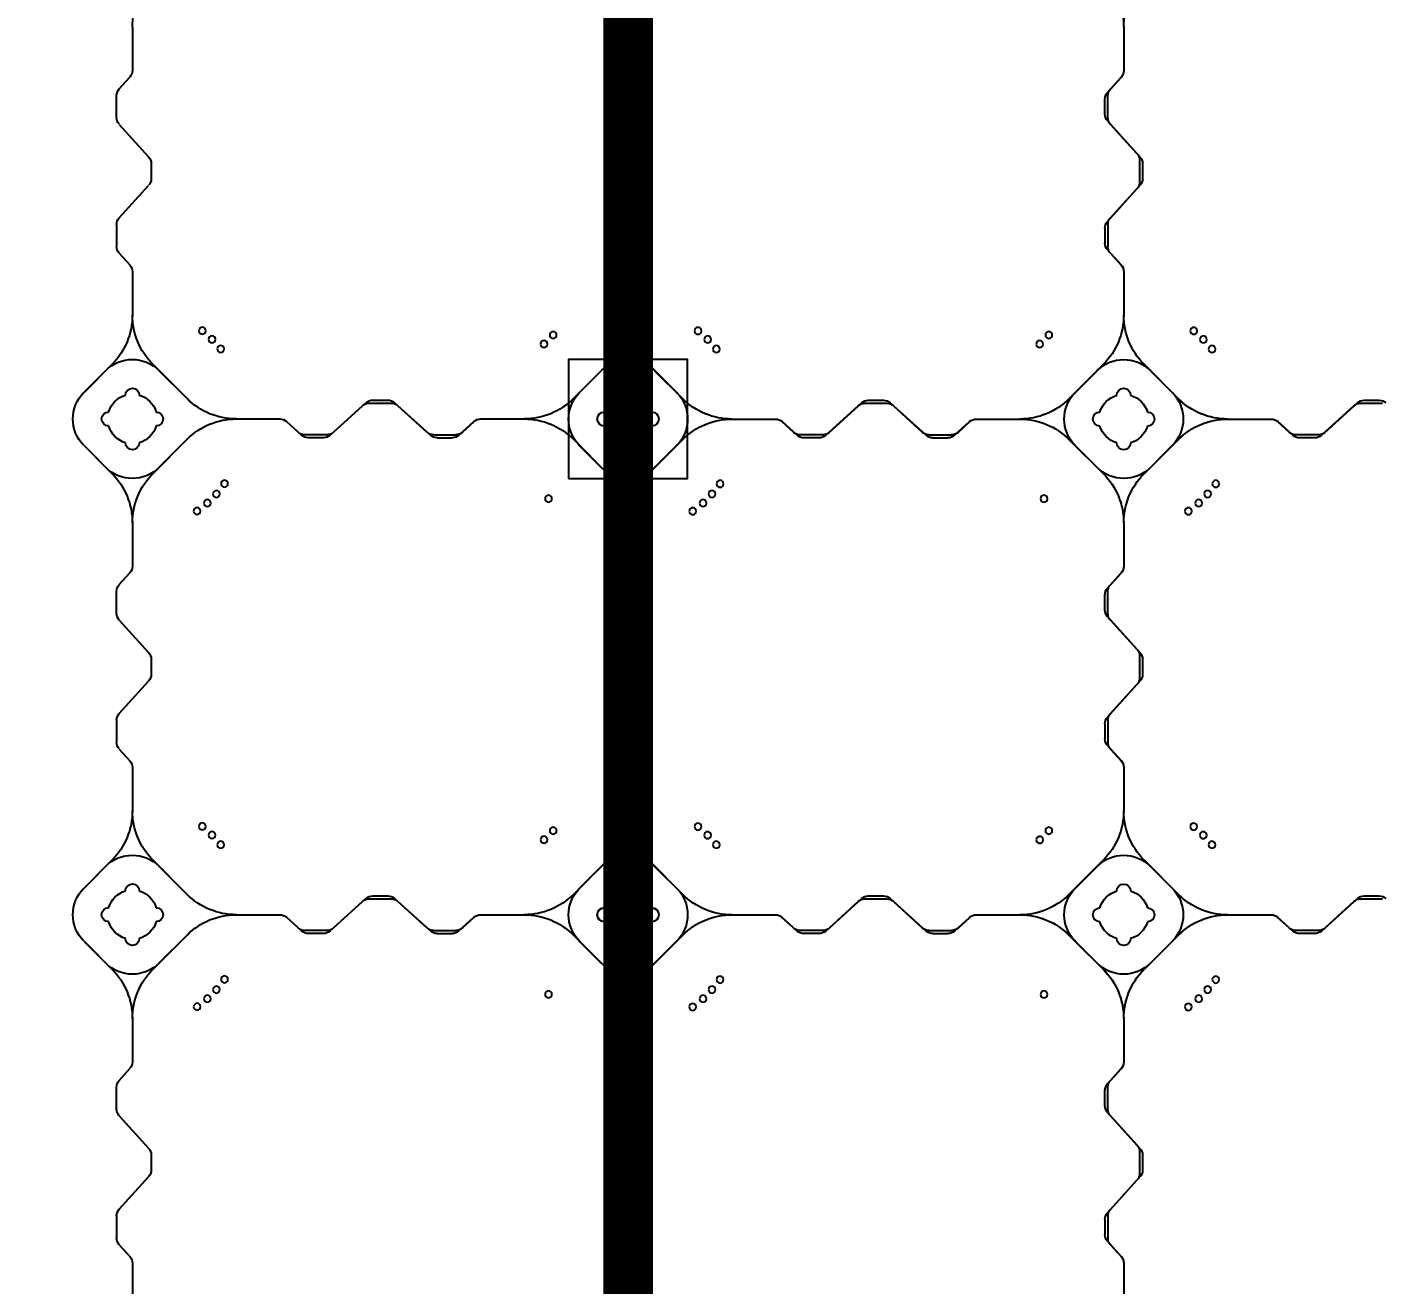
# Model space of a CAD drawing. Header units: millimetres. Extents: x -1612139 to -1260738, y 1141106 to 1536160.
# Drawn here: x -1324625 to -1323259, y 1256938 to 1258207 of the extents above; entities that cross this region are included whole.
import ezdxf

# ---------------------------------------------------------------- set-up
doc = ezdxf.new("R2010")
doc.units = ezdxf.units.MM
doc.header["$LTSCALE"] = 10
doc.layers.get('0').update_dxf_attribs({"linetype": 'CONTINUOUS'})
doc.layers.get('DEFPOINTS').update_dxf_attribs({"linetype": 'CONTINUOUS'})
doc.layers.add('W-FLOAT_BOWL浮筒', color=253, linetype='CONTINUOUS')
doc.styles.add('STANDARD_T3', font='simplex.shx', dxfattribs={"width": 0.7, "bigfont": 'gbcbig.shx'})
doc.dimstyles.new('W&&200', dxfattribs={"dimtxt": 700, "dimasz": 200, "dimexe": 500, "dimexo": 600, "dimgap": 200, "dimtad": 1, "dimdec": 0, "dimzin": 0, "dimdsep": 46, "dimtxsty": 'STANDARD_T3', "dimcen": 0.09, "dimclrd": 1, "dimclre": 1, "dimclrt": 7, "dimazin": 2, "dimtfac": 1, "dimtdec": 0, "dimtix": 1, "dimtmove": 2, "dimatfit": 3, "dimfxl": 100, "dimtolj": 1, "dimtzin": 0, "dimarcsym": 0})

# ---------------------------------------------------------------- blocks, each defined once
blk = doc.blocks.new('蓝色')
at = {"layer": 'W-FLOAT_BOWL浮筒', "color": 5}
for p, q in [((9006.3, -1148.2), (9006.3, -1104.2)), ((9506.3, -1148.4), (9506.3, -1104.2)), ((9506.3, -1148.2), (9506.3, -1104.2)), ((8992.9, -1166.8), (9003.7, -1154.9)), ((9489.9, -1170.3), (9503.7, -1155.1)), ((9492.9, -1166.8), (9503.7, -1154.9)), ((8990.3, -1195.8), (8990.3, -1173.5)), ((9490.3, -1195.8), (9490.3, -1173.5)), ((9487.3, -1192.3), (9487.3, -1177)), ((9489.9, -1199), (9519.7, -1231.8)), ((8992.9, -1202.5), (9022.7, -1235.3)), ((9492.9, -1202.5), (9522.7, -1235.3)), ((9025.3, -1257.3), (9025.3, -1242)), ((9522.3, -1260.8), (9522.3, -1238.5)), ((9525.3, -1257.3), (9525.3, -1242)), ((8992.9, -1296.8), (9022.7, -1264)), ((9489.9, -1300.3), (9519.7, -1267.5)), ((9492.9, -1296.8), (9522.7, -1264)), ((8990.3, -1303.5), (8990.3, -1325.8)), ((9487.3, -1307), (9487.3, -1322.3)), ((9490.3, -1303.5), (9490.3, -1325.8)), ((8992.9, -1332.5), (9003.7, -1344.4)), ((9489.9, -1329), (9503.7, -1344.2)), ((9492.9, -1332.5), (9503.7, -1344.4)), ((9006.3, -1394.9), (9006.3, -1351.1)), ((9506.3, -1394.9), (9506.3, -1350.9)), ((9506.3, -1394.9), (9506.3, -1351.1)), ((8957.5, -1472.8), (8985.8, -1444.5)), ((9061.6, -1479.1), (9026.8, -1444.4)), ((9451.1, -1479.1), (9485.8, -1444.4)), ((9457.5, -1472.8), (9485.8, -1444.5)), ((9561.6, -1479.1), (9526.8, -1444.4)), ((9555.2, -1472.8), (9526.8, -1444.5)), ((8957.5, -1472.7), (8979.4, -1450.8)), ((9033.2, -1450.8), (9061.5, -1479.1)), ((9479.5, -1450.8), (9451.2, -1479.1)), ((9457.5, -1472.7), (9479.4, -1450.8)), ((9533.2, -1450.8), (9555.2, -1472.7)), ((9533.2, -1450.8), (9561.5, -1479.1)), ((9173.5, -1486.2), (9161.6, -1497)), ((9177, -1483.2), (9161.8, -1497)), ((9202.5, -1483.6), (9180.2, -1483.6)), ((9199, -1480.6), (9183.7, -1480.6)), ((9205.7, -1483.2), (9238.5, -1513)), ((9209.2, -1486.2), (9242, -1516)), ((9303.5, -1486.2), (9270.7, -1516)), ((9307, -1483.2), (9274.2, -1513)), ((9310.2, -1483.6), (9332.5, -1483.6)), ((9313.7, -1480.6), (9329, -1480.6)), ((9335.7, -1483.2), (9350.9, -1497)), ((9339.2, -1486.2), (9351.1, -1497)), ((9673.5, -1486.2), (9661.6, -1497)), ((9677, -1483.2), (9661.8, -1497)), ((9702.5, -1483.6), (9680.2, -1483.6)), ((9699, -1480.6), (9683.7, -1480.6)), ((9705.7, -1483.2), (9738.5, -1513)), ((9709.2, -1486.2), (9742, -1516)), ((9110.9, -1499.6), (9155.1, -1499.6)), ((9110.9, -1499.6), (9154.9, -1499.6)), ((9357.6, -1499.6), (9401.6, -1499.6)), ((9357.8, -1499.6), (9401.6, -1499.6)), ((9610.9, -1499.6), (9655.1, -1499.6)), ((9610.9, -1499.6), (9654.9, -1499.6)), ((9245.2, -1515.6), (9267.5, -1515.6)), ((9745.2, -1515.6), (9767.5, -1515.6)), ((8979.4, -1548.4), (8957.5, -1526.5)), ((8957.5, -1526.5), (8985.8, -1554.8)), ((9026.8, -1554.9), (9061.6, -1520.1)), ((9033.2, -1548.4), (9061.5, -1520.1)), ((9248.7, -1518.6), (9264, -1518.6)), ((9485.8, -1554.9), (9451.1, -1520.1)), ((9479.5, -1548.4), (9451.2, -1520.1)), ((9479.4, -1548.4), (9457.5, -1526.5)), ((9457.5, -1526.5), (9485.8, -1554.8)), ((9526.8, -1554.9), (9561.6, -1520.1)), ((9555.2, -1526.5), (9526.8, -1554.8)), ((9533.2, -1548.4), (9561.5, -1520.1)), ((9555.2, -1526.5), (9533.2, -1548.4)), ((9748.7, -1518.6), (9764, -1518.6)), ((9006.3, -1648.2), (9006.3, -1604.2)), ((9506.3, -1648.4), (9506.3, -1604.2)), ((9506.3, -1648.2), (9506.3, -1604.2)), ((8992.9, -1666.8), (9003.7, -1654.9)), ((9489.9, -1670.3), (9503.7, -1655.1)), ((9492.9, -1666.8), (9503.7, -1654.9)), ((8990.3, -1695.8), (8990.3, -1673.5)), ((9487.3, -1692.3), (9487.3, -1677)), ((9490.3, -1695.8), (9490.3, -1673.5)), ((8992.9, -1702.5), (9022.7, -1735.3)), ((9489.9, -1699), (9519.7, -1731.8)), ((9492.9, -1702.5), (9522.7, -1735.3)), ((9025.3, -1757.3), (9025.3, -1742)), ((9522.3, -1760.8), (9522.3, -1738.5)), ((9525.3, -1757.3), (9525.3, -1742)), ((8992.9, -1796.8), (9022.7, -1764)), ((9489.9, -1800.3), (9519.7, -1767.5)), ((9492.9, -1796.8), (9522.7, -1764)), ((8990.3, -1803.5), (8990.3, -1825.8)), ((9487.3, -1807), (9487.3, -1822.3)), ((9490.3, -1803.5), (9490.3, -1825.8)), ((9489.9, -1829), (9503.7, -1844.2)), ((8992.9, -1832.5), (9003.7, -1844.4)), ((9492.9, -1832.5), (9503.7, -1844.4)), ((9006.3, -1894.9), (9006.3, -1851.1)), ((9506.3, -1894.9), (9506.3, -1850.9)), ((9506.3, -1894.9), (9506.3, -1851.1)), ((8957.5, -1972.8), (8985.8, -1944.5)), ((8957.5, -1972.7), (8979.4, -1950.8)), ((9061.6, -1979.1), (9026.8, -1944.4)), ((9033.2, -1950.8), (9061.5, -1979.1)), ((9451.1, -1979.1), (9485.8, -1944.4)), ((9479.5, -1950.8), (9451.2, -1979.1)), ((9457.5, -1972.8), (9485.8, -1944.5)), ((9457.5, -1972.7), (9479.4, -1950.8)), ((9561.6, -1979.1), (9526.8, -1944.4)), ((9555.2, -1972.8), (9526.8, -1944.5)), ((9533.2, -1950.8), (9555.2, -1972.7)), ((9533.2, -1950.8), (9561.5, -1979.1)), ((9173.5, -1986.2), (9161.6, -1997)), ((9177, -1983.2), (9161.8, -1997)), ((9202.5, -1983.6), (9180.2, -1983.6)), ((9199, -1980.6), (9183.7, -1980.6)), ((9205.7, -1983.2), (9238.5, -2013)), ((9209.2, -1986.2), (9242, -2016)), ((9303.5, -1986.2), (9270.7, -2016)), ((9307, -1983.2), (9274.2, -2013)), ((9310.2, -1983.6), (9332.5, -1983.6)), ((9313.7, -1980.6), (9329, -1980.6)), ((9335.7, -1983.2), (9350.9, -1997)), ((9339.2, -1986.2), (9351.1, -1997)), ((9673.5, -1986.2), (9661.6, -1997)), ((9677, -1983.2), (9661.8, -1997)), ((9702.5, -1983.6), (9680.2, -1983.6)), ((9699, -1980.6), (9683.7, -1980.6)), ((9705.7, -1983.2), (9738.5, -2013)), ((9709.2, -1986.2), (9742, -2016)), ((9110.9, -1999.6), (9155.1, -1999.6)), ((9110.9, -1999.6), (9154.9, -1999.6)), ((9357.6, -1999.6), (9401.6, -1999.6)), ((9357.8, -1999.6), (9401.6, -1999.6)), ((9610.9, -1999.6), (9655.1, -1999.6)), ((9610.9, -1999.6), (9654.9, -1999.6)), ((9026.8, -2054.9), (9061.6, -2020.1)), ((9033.2, -2048.4), (9061.5, -2020.1)), ((9245.2, -2015.6), (9267.5, -2015.6)), ((9248.7, -2018.6), (9264, -2018.6)), ((9485.8, -2054.9), (9451.1, -2020.1)), ((9479.5, -2048.4), (9451.2, -2020.1)), ((9526.8, -2054.9), (9561.6, -2020.1)), ((9533.2, -2048.4), (9561.5, -2020.1)), ((9745.2, -2015.6), (9767.5, -2015.6)), ((9748.7, -2018.6), (9764, -2018.6)), ((8979.4, -2048.4), (8957.5, -2026.5)), ((8957.5, -2026.5), (8985.8, -2054.8)), ((9479.4, -2048.4), (9457.5, -2026.5)), ((9457.5, -2026.5), (9485.8, -2054.8)), ((9555.2, -2026.5), (9526.8, -2054.8)), ((9555.2, -2026.5), (9533.2, -2048.4)), ((9006.3, -2148.2), (9006.3, -2104.2)), ((9506.3, -2148.4), (9506.3, -2104.2)), ((9506.3, -2148.2), (9506.3, -2104.2)), ((8992.9, -2166.8), (9003.7, -2154.9)), ((9489.9, -2170.3), (9503.7, -2155.1)), ((9492.9, -2166.8), (9503.7, -2154.9)), ((8990.3, -2195.8), (8990.3, -2173.5)), ((9487.3, -2192.3), (9487.3, -2177)), ((9490.3, -2195.8), (9490.3, -2173.5)), ((8992.9, -2202.5), (9022.7, -2235.3)), ((9489.9, -2199), (9519.7, -2231.8)), ((9492.9, -2202.5), (9522.7, -2235.3)), ((9522.3, -2260.8), (9522.3, -2238.5)), ((9025.3, -2257.3), (9025.3, -2242)), ((9525.3, -2257.3), (9525.3, -2242)), ((8992.9, -2296.8), (9022.7, -2264)), ((9492.9, -2296.8), (9522.7, -2264)), ((9489.9, -2300.3), (9519.7, -2267.5)), ((8990.3, -2303.5), (8990.3, -2325.8)), ((9487.3, -2307), (9487.3, -2322.3)), ((9490.3, -2303.5), (9490.3, -2325.8)), ((8992.9, -2332.5), (9003.7, -2344.4)), ((9489.9, -2329), (9503.7, -2344.2)), ((9492.9, -2332.5), (9503.7, -2344.4)), ((9006.3, -2394.9), (9006.3, -2351.1)), ((9506.3, -2394.9), (9506.3, -2350.9)), ((9506.3, -2394.9), (9506.3, -2351.1))]:
    blk.add_line(p, q, dxfattribs=at)
for centre in [(9071.6, -1406.7), (9571.6, -1406.7), (9081.9, -1414.9), (9426, -1419.3), (9581.9, -1414.9), (9091.1, -1424.1), (9099.2, -1434.3), (9591.1, -1424.1), (9599.2, -1434.3), (9095.3, -1570.2), (9595.3, -1570.2), (9086.6, -1579.9), (9421.6, -1575.2), (9430.8, -1584.4), (9586.6, -1579.9), (9076.9, -1588.6), (9576.9, -1588.6), (9071.6, -1906.7), (9081.9, -1914.9), (9571.6, -1906.7), (9581.9, -1914.9), (9091.1, -1924.1), (9426, -1919.3), (9591.1, -1924.1), (9099.2, -1934.3), (9599.2, -1934.3), (9095.3, -2070.2), (9421.6, -2075.2), (9595.3, -2070.2), (9076.9, -2088.6), (9086.6, -2079.9), (9430.8, -2084.4), (9576.9, -2088.6), (9586.6, -2079.9)]:
    blk.add_circle(centre, 3.5, dxfattribs=at)
for centre, radius, start, end in [((8996.3, -1148.2), 10, 317.7263, 0), ((9496.3, -1148.2), 10, 317.7263, 0), ((9496.3, -1148.4), 10, 317.7263, 0), ((9000.3, -1173.5), 10, 137.7263, 180), ((9497.3, -1177), 10, 137.7263, 180), ((9500.3, -1173.5), 10, 137.7263, 180), ((9000.3, -1195.8), 10, 180, 222.2737), ((9497.3, -1192.3), 10, 180, 222.2737), ((9500.3, -1195.8), 10, 180, 222.2737), ((9015.3, -1242), 10, 0, 42.2737), ((9512.3, -1238.5), 10, 0, 42.2737), ((9515.3, -1242), 10, 0, 42.2737), ((9015.3, -1257.3), 10, 317.7263, 0), ((9512.3, -1260.8), 10, 317.7263, 0), ((9515.3, -1257.3), 10, 317.7263, 0), ((9000.3, -1303.5), 10, 137.7263, 180), ((9500.3, -1303.5), 10, 137.7263, 180), ((9497.3, -1307), 10, 137.7263, 180), ((9497.3, -1322.3), 10, 180, 222.2737), ((9000.3, -1325.8), 10, 180, 222.2737), ((9500.3, -1325.8), 10, 180, 222.2737), ((8996.3, -1351.1), 10, 0, 42.2737), ((9496.3, -1350.9), 10, 0, 42.2737), ((9496.3, -1351.1), 10, 0, 42.2737), ((8936.3, -1395), 70, 315, 0), ((9076.3, -1394.9), 70, 180, 225), ((9436.3, -1394.9), 70, 315, 0), ((9436.3, -1395), 70, 315, 0), ((9576.3, -1394.9), 70, 180, 225), ((9576.3, -1395), 70, 180, 225), ((9006.3, -1477.7), 38, 45, 135), ((9506.3, -1477.7), 38, 45, 135), ((9506.4, -1477.7), 38, 45, 135), ((8984.4, -1499.6), 38, 135, 225), ((8984.4, -1499.7), 38, 135, 225), ((9006.3, -1475.6), 7, 0, 180), ((9006.3, -1475.6), 7, 0, 180), ((9484.4, -1499.6), 38, 135, 225), ((9484.4, -1499.7), 38, 135, 225), ((9506.3, -1475.6), 7, 0, 180), ((9506.3, -1475.6), 7, 0, 180), ((9506.3, -1475.6), 7, 0, 180), ((9506.3, -1475.6), 7, 0, 180), ((9528.3, -1499.6), 38, 315, 45), ((9528.3, -1499.7), 38, 315, 45), ((9006.3, -1499.6), 25, 106.2602, 163.7398), ((9006.3, -1499.6), 25, 106.2602, 163.7398), ((9006.3, -1499.6), 25, 16.2602, 73.7398), ((9006.3, -1499.6), 25, 16.2602, 73.7398), ((9111, -1429.6), 70, 225, 270), ((9111.1, -1429.6), 70, 225, 270), ((9180.2, -1493.6), 10, 90, 132.2737), ((9183.7, -1490.6), 10, 90, 132.2737), ((9199, -1490.6), 10, 47.7263, 90), ((9202.5, -1493.6), 10, 47.7263, 90), ((9310.2, -1493.6), 10, 90, 132.2737), ((9313.7, -1490.6), 10, 90, 132.2737), ((9329, -1490.6), 10, 47.7263, 90), ((9332.5, -1493.6), 10, 47.7263, 90), ((9401.6, -1429.6), 70, 270, 315), ((9401.7, -1429.6), 70, 270, 315), ((9506.3, -1499.6), 25, 106.2602, 163.7398), ((9506.3, -1499.6), 25, 106.2602, 163.7398), ((9506.3, -1499.6), 25, 106.2602, 163.7398), ((9506.3, -1499.6), 25, 106.2602, 163.7398), ((9506.3, -1499.6), 25, 16.2602, 73.7398), ((9506.3, -1499.6), 25, 16.2602, 73.7398), ((9506.3, -1499.6), 25, 16.2602, 73.7398), ((9506.3, -1499.6), 25, 16.2602, 73.7398), ((9611, -1429.6), 70, 225, 270), ((9611.1, -1429.6), 70, 225, 270), ((9680.2, -1493.6), 10, 90, 132.2737), ((9683.7, -1490.6), 10, 90, 132.2737), ((9699, -1490.6), 10, 47.7263, 90), ((9702.5, -1493.6), 10, 47.7263, 90), ((8982.3, -1499.6), 7, 90, 270), ((8982.3, -1499.6), 7, 90, 270), ((9030.3, -1499.6), 7, 270, 90), ((9030.3, -1499.6), 7, 270, 90), ((9111, -1569.6), 70, 90, 135), ((9111.1, -1569.6), 70, 90, 135), ((9154.9, -1489.6), 10, 270, 312.2737), ((9155.1, -1489.6), 10, 270, 312.2737), ((9357.6, -1489.6), 10, 227.7263, 270), ((9357.8, -1489.6), 10, 227.7263, 270), ((9401.6, -1569.6), 70, 45, 90), ((9401.7, -1569.6), 70, 45, 90), ((9482.3, -1499.6), 7, 90, 270), ((9482.3, -1499.6), 7, 90, 270), ((9482.3, -1499.6), 7, 90, 270), ((9482.3, -1499.6), 7, 90, 270), ((9530.3, -1499.6), 7, 270, 90), ((9530.3, -1499.6), 7, 270, 90), ((9530.3, -1499.6), 7, 270, 90), ((9530.3, -1499.6), 7, 270, 90), ((9611, -1569.6), 70, 90, 135), ((9611.1, -1569.6), 70, 90, 135), ((9654.9, -1489.6), 10, 270, 312.2737), ((9655.1, -1489.6), 10, 270, 312.2737), ((9006.3, -1499.6), 25, 196.2602, 253.7398), ((9006.3, -1499.6), 25, 196.2602, 253.7398), ((9006.3, -1499.6), 25, 286.2602, 343.7398), ((9006.3, -1499.6), 25, 286.2602, 343.7398), ((9245.2, -1505.6), 10, 227.7263, 270), ((9267.5, -1505.6), 10, 270, 312.2737), ((9506.3, -1499.6), 25, 196.2602, 253.7398), ((9506.3, -1499.6), 25, 196.2602, 253.7398), ((9506.3, -1499.6), 25, 196.2602, 253.7398), ((9506.3, -1499.6), 25, 196.2602, 253.7398), ((9506.3, -1499.6), 25, 286.2602, 343.7398), ((9506.3, -1499.6), 25, 286.2602, 343.7398), ((9506.3, -1499.6), 25, 286.2602, 343.7398), ((9506.3, -1499.6), 25, 286.2602, 343.7398), ((9745.2, -1505.6), 10, 227.7263, 270), ((9006.3, -1523.6), 7, 180, 0), ((9006.3, -1523.6), 7, 180, 0), ((9248.7, -1508.6), 10, 227.7263, 270), ((9264, -1508.6), 10, 270, 312.2737), ((9506.3, -1523.6), 7, 180, 0), ((9506.3, -1523.6), 7, 180, 0), ((9506.3, -1523.6), 7, 180, 0), ((9506.3, -1523.6), 7, 180, 0), ((9748.7, -1508.6), 10, 227.7263, 270), ((9764, -1508.6), 10, 270, 312.2737), ((9006.3, -1521.6), 38, 225, 315), ((8936.3, -1604.3), 70, 0, 45), ((9076.3, -1604.3), 70, 135, 180), ((9506.3, -1521.6), 38, 225, 315), ((9506.4, -1521.6), 38, 225, 315), ((9436.3, -1604.3), 70, 0, 45), ((9436.3, -1604.3), 70, 0, 45), ((9576.3, -1604.3), 70, 135, 180), ((9576.3, -1604.3), 70, 135, 180), ((8996.3, -1648.2), 10, 317.7263, 0), ((9496.3, -1648.2), 10, 317.7263, 0), ((9496.3, -1648.4), 10, 317.7263, 0), ((9000.3, -1673.5), 10, 137.7263, 180), ((9497.3, -1677), 10, 137.7263, 180), ((9500.3, -1673.5), 10, 137.7263, 180), ((9497.3, -1692.3), 10, 180, 222.2737), ((9000.3, -1695.8), 10, 180, 222.2737), ((9500.3, -1695.8), 10, 180, 222.2737), ((9512.3, -1738.5), 10, 0, 42.2737), ((9015.3, -1742), 10, 0, 42.2737), ((9515.3, -1742), 10, 0, 42.2737), ((9015.3, -1757.3), 10, 317.7263, 0), ((9512.3, -1760.8), 10, 317.7263, 0), ((9515.3, -1757.3), 10, 317.7263, 0), ((9000.3, -1803.5), 10, 137.7263, 180), ((9497.3, -1807), 10, 137.7263, 180), ((9500.3, -1803.5), 10, 137.7263, 180), ((9000.3, -1825.8), 10, 180, 222.2737), ((9497.3, -1822.3), 10, 180, 222.2737), ((9500.3, -1825.8), 10, 180, 222.2737), ((8996.3, -1851.1), 10, 0, 42.2737), ((9496.3, -1850.9), 10, 0, 42.2737), ((9496.3, -1851.1), 10, 0, 42.2737), ((8936.3, -1895), 70, 315, 0), ((9076.3, -1894.9), 70, 180, 225), ((9436.3, -1894.9), 70, 315, 0), ((9436.3, -1895), 70, 315, 0), ((9576.3, -1894.9), 70, 180, 225), ((9576.3, -1895), 70, 180, 225), ((9006.3, -1977.7), 38, 45, 135), ((9506.3, -1977.7), 38, 45, 135), ((9506.4, -1977.7), 38, 45, 135), ((8984.4, -1999.6), 38, 135, 225), ((8984.4, -1999.7), 38, 135, 225), ((9006.3, -1999.6), 25, 106.2602, 163.7398), ((9006.3, -1999.6), 25, 106.2602, 163.7398), ((9006.3, -1975.6), 7, 0, 180), ((9006.3, -1975.6), 7, 0, 180), ((9006.3, -1999.6), 25, 16.2602, 73.7398), ((9006.3, -1999.6), 25, 16.2602, 73.7398), ((9111, -1929.6), 70, 225, 270), ((9111.1, -1929.6), 70, 225, 270), ((9401.6, -1929.6), 70, 270, 315), ((9401.7, -1929.6), 70, 270, 315), ((9484.4, -1999.6), 38, 135, 225), ((9484.4, -1999.7), 38, 135, 225), ((9506.3, -1999.6), 25, 106.2602, 163.7398), ((9506.3, -1999.6), 25, 106.2602, 163.7398), ((9506.3, -1999.6), 25, 106.2602, 163.7398), ((9506.3, -1999.6), 25, 106.2602, 163.7398), ((9506.3, -1975.6), 7, 0, 180), ((9506.3, -1975.6), 7, 0, 180), ((9506.3, -1975.6), 7, 0, 180), ((9506.3, -1975.6), 7, 0, 180), ((9506.3, -1999.6), 25, 16.2602, 73.7398), ((9506.3, -1999.6), 25, 16.2602, 73.7398), ((9506.3, -1999.6), 25, 16.2602, 73.7398), ((9506.3, -1999.6), 25, 16.2602, 73.7398), ((9528.3, -1999.6), 38, 315, 45), ((9528.3, -1999.7), 38, 315, 45), ((9611, -1929.6), 70, 225, 270), ((9611.1, -1929.6), 70, 225, 270), ((8982.3, -1999.6), 7, 90, 270), ((8982.3, -1999.6), 7, 90, 270), ((9030.3, -1999.6), 7, 270, 90), ((9030.3, -1999.6), 7, 270, 90), ((9180.2, -1993.6), 10, 90, 132.2737), ((9183.7, -1990.6), 10, 90, 132.2737), ((9199, -1990.6), 10, 47.7263, 90), ((9202.5, -1993.6), 10, 47.7263, 90), ((9310.2, -1993.6), 10, 90, 132.2737), ((9313.7, -1990.6), 10, 90, 132.2737), ((9329, -1990.6), 10, 47.7263, 90), ((9332.5, -1993.6), 10, 47.7263, 90), ((9482.3, -1999.6), 7, 90, 270), ((9482.3, -1999.6), 7, 90, 270), ((9482.3, -1999.6), 7, 90, 270), ((9482.3, -1999.6), 7, 90, 270), ((9530.3, -1999.6), 7, 270, 90), ((9530.3, -1999.6), 7, 270, 90), ((9530.3, -1999.6), 7, 270, 90), ((9530.3, -1999.6), 7, 270, 90), ((9680.2, -1993.6), 10, 90, 132.2737), ((9683.7, -1990.6), 10, 90, 132.2737), ((9699, -1990.6), 10, 47.7263, 90), ((9702.5, -1993.6), 10, 47.7263, 90), ((9006.3, -1999.6), 25, 196.2602, 253.7398), ((9006.3, -1999.6), 25, 196.2602, 253.7398), ((9006.3, -1999.6), 25, 286.2602, 343.7398), ((9006.3, -1999.6), 25, 286.2602, 343.7398), ((9111, -2069.6), 70, 90, 135), ((9111.1, -2069.6), 70, 90, 135), ((9154.9, -1989.6), 10, 270, 312.2737), ((9155.1, -1989.6), 10, 270, 312.2737), ((9357.6, -1989.6), 10, 227.7263, 270), ((9357.8, -1989.6), 10, 227.7263, 270), ((9401.6, -2069.6), 70, 45, 90), ((9401.7, -2069.6), 70, 45, 90), ((9506.3, -1999.6), 25, 196.2602, 253.7398), ((9506.3, -1999.6), 25, 196.2602, 253.7398), ((9506.3, -1999.6), 25, 196.2602, 253.7398), ((9506.3, -1999.6), 25, 196.2602, 253.7398), ((9506.3, -1999.6), 25, 286.2602, 343.7398), ((9506.3, -1999.6), 25, 286.2602, 343.7398), ((9506.3, -1999.6), 25, 286.2602, 343.7398), ((9506.3, -1999.6), 25, 286.2602, 343.7398), ((9611, -2069.6), 70, 90, 135), ((9611.1, -2069.6), 70, 90, 135), ((9654.9, -1989.6), 10, 270, 312.2737), ((9655.1, -1989.6), 10, 270, 312.2737), ((9245.2, -2005.6), 10, 227.7263, 270), ((9248.7, -2008.6), 10, 227.7263, 270), ((9264, -2008.6), 10, 270, 312.2737), ((9267.5, -2005.6), 10, 270, 312.2737), ((9745.2, -2005.6), 10, 227.7263, 270), ((9748.7, -2008.6), 10, 227.7263, 270), ((9764, -2008.6), 10, 270, 312.2737), ((9006.3, -2023.6), 7, 180, 0), ((9006.3, -2023.6), 7, 180, 0), ((9506.3, -2023.6), 7, 180, 0), ((9506.3, -2023.6), 7, 180, 0), ((9506.3, -2023.6), 7, 180, 0), ((9506.3, -2023.6), 7, 180, 0), ((9006.3, -2021.6), 38, 225, 315), ((8936.3, -2104.3), 70, 0, 45), ((9076.3, -2104.3), 70, 135, 180), ((9506.3, -2021.6), 38, 225, 315), ((9506.4, -2021.6), 38, 225, 315), ((9436.3, -2104.3), 70, 0, 45), ((9436.3, -2104.3), 70, 0, 45), ((9576.3, -2104.3), 70, 135, 180), ((9576.3, -2104.3), 70, 135, 180), ((8996.3, -2148.2), 10, 317.7263, 0), ((9496.3, -2148.2), 10, 317.7263, 0), ((9496.3, -2148.4), 10, 317.7263, 0), ((9000.3, -2173.5), 10, 137.7263, 180), ((9497.3, -2177), 10, 137.7263, 180), ((9500.3, -2173.5), 10, 137.7263, 180), ((9000.3, -2195.8), 10, 180, 222.2737), ((9497.3, -2192.3), 10, 180, 222.2737), ((9500.3, -2195.8), 10, 180, 222.2737), ((9015.3, -2242), 10, 0, 42.2737), ((9512.3, -2238.5), 10, 0, 42.2737), ((9515.3, -2242), 10, 0, 42.2737), ((9015.3, -2257.3), 10, 317.7263, 0), ((9512.3, -2260.8), 10, 317.7263, 0), ((9515.3, -2257.3), 10, 317.7263, 0), ((9000.3, -2303.5), 10, 137.7263, 180), ((9497.3, -2307), 10, 137.7263, 180), ((9500.3, -2303.5), 10, 137.7263, 180), ((9000.3, -2325.8), 10, 180, 222.2737), ((9497.3, -2322.3), 10, 180, 222.2737), ((9500.3, -2325.8), 10, 180, 222.2737), ((8996.3, -2351.1), 10, 0, 42.2737), ((9496.3, -2350.9), 10, 0, 42.2737), ((9496.3, -2351.1), 10, 0, 42.2737), ((9076.3, -2394.9), 70, 180, 225), ((9436.3, -2394.9), 70, 315, 0), ((9576.3, -2394.9), 70, 180, 225)]:
    blk.add_arc(centre, radius, start, end, dxfattribs=at)
blk = doc.blocks.new('橙色')
at = {"layer": 'W-FLOAT_BOWL浮筒', "color": 30}
for p, q in [((9000, -648.5), (9000, -604.6)), ((9500, -648.7), (9500, -604.6)), ((8986.6, -667.1), (8997.4, -655.3)), ((9483.6, -670.6), (9497.4, -655.5)), ((8984, -696.1), (8984, -673.9)), ((9481, -692.6), (9481, -677.4)), ((8986.6, -702.9), (9016.4, -735.6)), ((9483.6, -699.4), (9513.4, -732.1)), ((9019, -757.6), (9019, -742.4)), ((9516, -761.1), (9516, -738.9)), ((8986.6, -797.1), (9016.4, -764.4)), ((9483.6, -800.6), (9513.4, -767.9)), ((8984, -803.9), (8984, -826.1)), ((9481, -807.4), (9481, -822.6)), ((8986.6, -832.9), (8997.4, -844.7)), ((9483.6, -829.4), (9497.4, -844.5)), ((9000, -895.3), (9000, -851.5)), ((9500, -895.3), (9500, -851.3)), ((8951.2, -973.2), (8979.5, -944.8)), ((8951.2, -973.1), (8973.1, -951.2)), ((9055.2, -979.5), (9020.5, -944.8)), ((9026.8, -951.2), (9055.2, -979.5)), ((9444.8, -979.5), (9479.5, -944.8)), ((9473.2, -951.2), (9444.8, -979.5)), ((9548.8, -973.2), (9520.5, -944.8)), ((9526.9, -951.2), (9548.8, -973.1)), ((9192.6, -981), (9177.4, -981)), ((9307.4, -981), (9322.6, -981)), ((9167.1, -986.6), (9155.3, -997.4)), ((9170.6, -983.6), (9155.5, -997.4)), ((9196.1, -984), (9173.9, -984)), ((9199.4, -983.6), (9232.1, -1013.4)), ((9202.9, -986.6), (9235.6, -1016.4)), ((9297.1, -986.6), (9264.4, -1016.4)), ((9300.6, -983.6), (9267.9, -1013.4)), ((9303.9, -984), (9326.1, -984)), ((9329.4, -983.6), (9344.5, -997.4)), ((9332.9, -986.6), (9344.7, -997.4)), ((9104.6, -1000), (9148.7, -1000)), ((9104.6, -1000), (9148.5, -1000)), ((9351.3, -1000), (9395.3, -1000)), ((9351.5, -1000), (9395.3, -1000)), ((9020.5, -1055.2), (9055.2, -1020.5)), ((9026.8, -1048.8), (9055.2, -1020.5)), ((9238.9, -1016), (9261.1, -1016)), ((9242.4, -1019), (9257.6, -1019)), ((9473.2, -1048.8), (9444.8, -1020.5)), ((9479.5, -1055.2), (9444.8, -1020.5)), ((8951.2, -1026.8), (8979.5, -1055.2)), ((8973.1, -1048.8), (8951.2, -1026.9)), ((9548.8, -1026.8), (9520.5, -1055.2)), ((9548.8, -1026.9), (9526.9, -1048.8)), ((9000, -1148.5), (9000, -1104.6)), ((9500, -1148.7), (9500, -1104.6)), ((8986.6, -1167.1), (8997.4, -1155.3)), ((9483.6, -1170.6), (9497.4, -1155.5)), ((8984, -1196.1), (8984, -1173.9)), ((9481, -1192.6), (9481, -1177.4)), ((9483.6, -1199.4), (9513.4, -1232.1)), ((8986.6, -1202.9), (9016.4, -1235.6)), ((9019, -1257.6), (9019, -1242.4)), ((9516, -1261.1), (9516, -1238.9)), ((8986.6, -1297.1), (9016.4, -1264.4)), ((9483.6, -1300.6), (9513.4, -1267.9)), ((8984, -1303.9), (8984, -1326.1)), ((9481, -1307.4), (9481, -1322.6)), ((8986.6, -1332.9), (8997.4, -1344.7)), ((9483.6, -1329.4), (9497.4, -1344.5)), ((9000, -1395.3), (9000, -1351.5)), ((9500, -1395.3), (9500, -1351.3)), ((8951.2, -1473.2), (8979.5, -1444.8)), ((9055.2, -1479.5), (9020.5, -1444.8)), ((9444.8, -1479.5), (9479.5, -1444.8)), ((9548.8, -1473.2), (9520.5, -1444.8)), ((8951.2, -1473.1), (8973.1, -1451.2)), ((9026.8, -1451.2), (9055.2, -1479.5)), ((9473.2, -1451.2), (9444.8, -1479.5)), ((9526.9, -1451.2), (9548.8, -1473.1)), ((9167.1, -1486.6), (9155.3, -1497.4)), ((9170.6, -1483.6), (9155.5, -1497.4)), ((9196.1, -1484), (9173.9, -1484)), ((9192.6, -1481), (9177.4, -1481)), ((9199.4, -1483.6), (9232.1, -1513.4)), ((9202.9, -1486.6), (9235.6, -1516.4)), ((9297.1, -1486.6), (9264.4, -1516.4)), ((9300.6, -1483.6), (9267.9, -1513.4)), ((9303.9, -1484), (9326.1, -1484)), ((9307.4, -1481), (9322.6, -1481)), ((9329.4, -1483.6), (9344.5, -1497.4)), ((9332.9, -1486.6), (9344.7, -1497.4)), ((9104.6, -1500), (9148.7, -1500)), ((9104.6, -1500), (9148.5, -1500)), ((9351.3, -1500), (9395.3, -1500)), ((9351.5, -1500), (9395.3, -1500)), ((8951.2, -1526.8), (8979.5, -1555.2)), ((8973.1, -1548.8), (8951.2, -1526.9)), ((9020.5, -1555.2), (9055.2, -1520.5)), ((9026.8, -1548.8), (9055.2, -1520.5)), ((9238.9, -1516), (9261.1, -1516)), ((9242.4, -1519), (9257.6, -1519)), ((9473.2, -1548.8), (9444.8, -1520.5)), ((9479.5, -1555.2), (9444.8, -1520.5)), ((9548.8, -1526.8), (9520.5, -1555.2)), ((9548.8, -1526.9), (9526.9, -1548.8)), ((9000, -1648.5), (9000, -1604.6)), ((9500, -1648.7), (9500, -1604.6)), ((8986.6, -1667.1), (8997.4, -1655.3)), ((9483.6, -1670.6), (9497.4, -1655.5)), ((8984, -1696.1), (8984, -1673.9)), ((9481, -1692.6), (9481, -1677.4)), ((8986.6, -1702.9), (9016.4, -1735.6)), ((9483.6, -1699.4), (9513.4, -1732.1)), ((9019, -1757.6), (9019, -1742.4)), ((9516, -1761.1), (9516, -1738.9)), ((8986.6, -1797.1), (9016.4, -1764.4)), ((9483.6, -1800.6), (9513.4, -1767.9)), ((8984, -1803.9), (8984, -1826.1)), ((9481, -1807.4), (9481, -1822.6)), ((9483.6, -1829.4), (9497.4, -1844.5)), ((8986.6, -1832.9), (8997.4, -1844.7)), ((9000, -1895.3), (9000, -1851.5)), ((9500, -1895.3), (9500, -1851.3))]:
    blk.add_line(p, q, dxfattribs=at)
for centre in [(9065.3, -907.1), (9075.6, -915.2), (9084.8, -924.4), (9419.7, -919.7), (9092.9, -934.7), (9080.3, -1080.3), (9089, -1070.6), (9415.2, -1075.6), (9070.6, -1089), (9424.4, -1084.8), (9065.3, -1407.1), (9075.6, -1415.2), (9419.7, -1419.7), (9084.8, -1424.4), (9092.9, -1434.7), (9089, -1570.6), (9080.3, -1580.3), (9415.2, -1575.6), (9424.4, -1584.8), (9070.6, -1589)]:
    blk.add_circle(centre, 3.5, dxfattribs=at)
for centre, radius, start, end in [((8990, -648.5), 10, 317.7263, 0), ((9490, -648.7), 10, 317.7263, 0), ((8994, -673.9), 10, 137.7263, 180), ((9491, -677.4), 10, 137.7263, 180), ((8994, -696.1), 10, 180, 222.2737), ((9491, -692.6), 10, 180, 222.2737), ((9009, -742.4), 10, 0, 42.2737), ((9506, -738.9), 10, 0, 42.2737), ((9009, -757.6), 10, 317.7263, 0), ((9506, -761.1), 10, 317.7263, 0), ((8994, -803.9), 10, 137.7263, 180), ((9491, -807.4), 10, 137.7263, 180), ((8994, -826.1), 10, 180, 222.2737), ((9491, -822.6), 10, 180, 222.2737), ((8990, -851.5), 10, 0, 42.2737), ((9490, -851.3), 10, 0, 42.2737), ((8930, -895.3), 70, 315, 0), ((9070, -895.3), 70, 180, 225), ((9430, -895.3), 70, 315, 0), ((9570, -895.3), 70, 180, 225), ((9000, -978), 38, 45, 135), ((9500, -978), 38, 45, 135), ((9000, -976), 7, 0, 180), ((9000, -976), 7, 0, 180), ((9500, -976), 7, 0, 180), ((9500, -976), 7, 0, 180), ((8978, -1000), 38, 135, 225), ((8978, -1000), 38, 135, 225), ((9000, -1000), 25, 106.2602, 163.7398), ((9000, -1000), 25, 106.2602, 163.7398), ((9000, -1000), 25, 16.2602, 73.7398), ((9000, -1000), 25, 16.2602, 73.7398), ((9104.7, -930), 70, 225, 270), ((9104.7, -930), 70, 225, 270), ((9177.4, -991), 10, 90, 132.2737), ((9192.6, -991), 10, 47.7263, 90), ((9307.4, -991), 10, 90, 132.2737), ((9322.6, -991), 10, 47.7263, 90), ((9395.3, -930), 70, 270, 315), ((9395.3, -930), 70, 270, 315), ((9500, -1000), 25, 106.2602, 163.7398), ((9500, -1000), 25, 106.2602, 163.7398), ((9500, -1000), 25, 16.2602, 73.7398), ((9500, -1000), 25, 16.2602, 73.7398), ((9522, -1000), 38, 315, 45), ((9522, -1000), 38, 315, 45), ((8976, -1000), 7, 90, 270), ((8976, -1000), 7, 90, 270), ((9024, -1000), 7, 270, 90), ((9024, -1000), 7, 270, 90), ((9173.9, -994), 10, 90, 132.2737), ((9196.1, -994), 10, 47.7263, 90), ((9303.9, -994), 10, 90, 132.2737), ((9326.1, -994), 10, 47.7263, 90), ((9476, -1000), 7, 90, 270), ((9476, -1000), 7, 90, 270), ((9524, -1000), 7, 270, 90), ((9524, -1000), 7, 270, 90), ((9000, -1000), 25, 196.2602, 253.7398), ((9000, -1000), 25, 196.2602, 253.7398), ((9000, -1000), 25, 286.2602, 343.7398), ((9000, -1000), 25, 286.2602, 343.7398), ((9104.7, -1070), 70, 90, 135), ((9104.7, -1070), 70, 90, 135), ((9148.5, -990), 10, 270, 312.2737), ((9148.7, -990), 10, 270, 312.2737), ((9351.3, -990), 10, 227.7263, 270), ((9351.5, -990), 10, 227.7263, 270), ((9395.3, -1070), 70, 45, 90), ((9395.3, -1070), 70, 45, 90), ((9500, -1000), 25, 196.2602, 253.7398), ((9500, -1000), 25, 196.2602, 253.7398), ((9500, -1000), 25, 286.2602, 343.7398), ((9500, -1000), 25, 286.2602, 343.7398), ((9000, -1024), 7, 180, 0), ((9000, -1024), 7, 180, 0), ((9238.9, -1006), 10, 227.7263, 270), ((9242.4, -1009), 10, 227.7263, 270), ((9257.6, -1009), 10, 270, 312.2737), ((9261.1, -1006), 10, 270, 312.2737), ((9500, -1024), 7, 180, 0), ((9500, -1024), 7, 180, 0), ((9000, -1022), 38, 225, 315), ((9500, -1022), 38, 225, 315), ((8930, -1104.7), 70, 0, 45), ((9070, -1104.7), 70, 135, 180), ((9430, -1104.7), 70, 0, 45), ((9570, -1104.7), 70, 135, 180), ((8990, -1148.5), 10, 317.7263, 0), ((9490, -1148.7), 10, 317.7263, 0), ((8994, -1173.9), 10, 137.7263, 180), ((9491, -1177.4), 10, 137.7263, 180), ((8994, -1196.1), 10, 180, 222.2737), ((9491, -1192.6), 10, 180, 222.2737), ((9009, -1242.4), 10, 0, 42.2737), ((9506, -1238.9), 10, 0, 42.2737), ((9009, -1257.6), 10, 317.7263, 0), ((9506, -1261.1), 10, 317.7263, 0), ((8994, -1303.9), 10, 137.7263, 180), ((9491, -1307.4), 10, 137.7263, 180), ((9491, -1322.6), 10, 180, 222.2737), ((8994, -1326.1), 10, 180, 222.2737), ((8990, -1351.5), 10, 0, 42.2737), ((9490, -1351.3), 10, 0, 42.2737), ((8930, -1395.3), 70, 315, 0), ((9070, -1395.3), 70, 180, 225), ((9430, -1395.3), 70, 315, 0), ((9570, -1395.3), 70, 180, 225), ((9000, -1478), 38, 45, 135), ((9500, -1478), 38, 45, 135), ((8978, -1500), 38, 135, 225), ((8978, -1500), 38, 135, 225), ((9000, -1476), 7, 0, 180), ((9000, -1476), 7, 0, 180), ((9500, -1476), 7, 0, 180), ((9500, -1476), 7, 0, 180), ((9522, -1500), 38, 315, 45), ((9522, -1500), 38, 315, 45), ((9000, -1500), 25, 106.2602, 163.7398), ((9000, -1500), 25, 106.2602, 163.7398), ((9000, -1500), 25, 16.2602, 73.7398), ((9000, -1500), 25, 16.2602, 73.7398), ((9104.7, -1430), 70, 225, 270), ((9104.7, -1430), 70, 225, 270), ((9173.9, -1494), 10, 90, 132.2737), ((9177.4, -1491), 10, 90, 132.2737), ((9192.6, -1491), 10, 47.7263, 90), ((9196.1, -1494), 10, 47.7263, 90), ((9303.9, -1494), 10, 90, 132.2737), ((9307.4, -1491), 10, 90, 132.2737), ((9322.6, -1491), 10, 47.7263, 90), ((9326.1, -1494), 10, 47.7263, 90), ((9395.3, -1430), 70, 270, 315), ((9395.3, -1430), 70, 270, 315), ((9500, -1500), 25, 106.2602, 163.7398), ((9500, -1500), 25, 106.2602, 163.7398), ((9500, -1500), 25, 16.2602, 73.7398), ((9500, -1500), 25, 16.2602, 73.7398), ((8976, -1500), 7, 90, 270), ((8976, -1500), 7, 90, 270), ((9024, -1500), 7, 270, 90), ((9024, -1500), 7, 270, 90), ((9104.7, -1570), 70, 90, 135), ((9104.7, -1570), 70, 90, 135), ((9148.5, -1490), 10, 270, 312.2737), ((9148.7, -1490), 10, 270, 312.2737), ((9351.3, -1490), 10, 227.7263, 270), ((9351.5, -1490), 10, 227.7263, 270), ((9395.3, -1570), 70, 45, 90), ((9395.3, -1570), 70, 45, 90), ((9476, -1500), 7, 90, 270), ((9476, -1500), 7, 90, 270), ((9524, -1500), 7, 270, 90), ((9524, -1500), 7, 270, 90), ((9000, -1500), 25, 196.2602, 253.7398), ((9000, -1500), 25, 196.2602, 253.7398), ((9000, -1500), 25, 286.2602, 343.7398), ((9000, -1500), 25, 286.2602, 343.7398), ((9238.9, -1506), 10, 227.7263, 270), ((9261.1, -1506), 10, 270, 312.2737), ((9500, -1500), 25, 196.2602, 253.7398), ((9500, -1500), 25, 196.2602, 253.7398), ((9500, -1500), 25, 286.2602, 343.7398), ((9500, -1500), 25, 286.2602, 343.7398), ((9000, -1524), 7, 180, 0), ((9000, -1524), 7, 180, 0), ((9242.4, -1509), 10, 227.7263, 270), ((9257.6, -1509), 10, 270, 312.2737), ((9500, -1524), 7, 180, 0), ((9500, -1524), 7, 180, 0), ((9000, -1522), 38, 225, 315), ((8930, -1604.7), 70, 0, 45), ((9070, -1604.7), 70, 135, 180), ((9500, -1522), 38, 225, 315), ((9430, -1604.7), 70, 0, 45), ((9570, -1604.7), 70, 135, 180), ((8990, -1648.5), 10, 317.7263, 0), ((9490, -1648.7), 10, 317.7263, 0), ((8994, -1673.9), 10, 137.7263, 180), ((9491, -1677.4), 10, 137.7263, 180), ((9491, -1692.6), 10, 180, 222.2737), ((8994, -1696.1), 10, 180, 222.2737), ((9506, -1738.9), 10, 0, 42.2737), ((9009, -1742.4), 10, 0, 42.2737), ((9009, -1757.6), 10, 317.7263, 0), ((9506, -1761.1), 10, 317.7263, 0), ((8994, -1803.9), 10, 137.7263, 180), ((9491, -1807.4), 10, 137.7263, 180), ((8994, -1826.1), 10, 180, 222.2737), ((9491, -1822.6), 10, 180, 222.2737), ((8990, -1851.5), 10, 0, 42.2737), ((9490, -1851.3), 10, 0, 42.2737), ((9070, -1895.3), 70, 180, 225), ((9430, -1895.3), 70, 315, 0)]:
    blk.add_arc(centre, radius, start, end, dxfattribs=at)
blk = doc.blocks.new('*D193')
at = {"color": 1, "lineweight": -2, "transparency": 16777216}
for p, q in [((-1333518.8, 1269731.8), (-1333518.8, 1270331.8)), ((-1324518.8, 1269731.8), (-1324518.8, 1270331.8)), ((-1324718.8, 1269831.8), (-1333318.8, 1269831.8))]:
    blk.add_line(p, q, dxfattribs=at)
at = {"color": 1, "transparency": 16777216}
for points in [[(-1333318.8, 1269865.1), (-1333318.8, 1269798.5), (-1333518.8, 1269831.8)], [(-1324718.8, 1269865.1), (-1324718.8, 1269798.5), (-1324518.8, 1269831.8)]]:
    blk.add_solid(points, dxfattribs=at)
at = {"layer": 'DEFPOINTS', "color": 0, "transparency": 16777216}
for p in [(-1333518.8, 1269831.8), (-1324518.8, 1268311.5), (-1333518.8, 1256311.5)]:
    blk.add_point(p, dxfattribs=at)
at = {"color": 7, "transparency": 16777216, "insert": (-1329018.8, 1270381.8), "char_height": 700, "attachment_point": 5, "style": 'STANDARD_T3'}
blk.add_mtext('\\A1;9000', dxfattribs=at)
blk = doc.blocks.new('*D183')
at = {"color": 1, "lineweight": -2, "transparency": 16777216}
for p, q in [((-1333518.8, 1271320.9), (-1333518.8, 1271920.9)), ((-1311518.8, 1271320.9), (-1311518.8, 1271920.9)), ((-1333318.8, 1271420.9), (-1311718.8, 1271420.9))]:
    blk.add_line(p, q, dxfattribs=at)
at = {"color": 1, "transparency": 16777216}
for points in [[(-1333318.8, 1271454.3), (-1333318.8, 1271387.6), (-1333518.8, 1271420.9)], [(-1311718.8, 1271454.3), (-1311718.8, 1271387.6), (-1311518.8, 1271420.9)]]:
    blk.add_solid(points, dxfattribs=at)
at = {"layer": 'DEFPOINTS', "color": 0, "transparency": 16777216}
for p in [(-1311518.8, 1271420.9), (-1333518.8, 1256311.5), (-1311518.8, 1253811.5)]:
    blk.add_point(p, dxfattribs=at)
at = {"color": 7, "transparency": 16777216, "insert": (-1321828.2, 1271970.9), "char_height": 700, "attachment_point": 5, "style": 'STANDARD_T3'}
blk.add_mtext('\\A1;22000', dxfattribs=at)
blk = doc.blocks.new('LGZ')
at = {"color": 6}
blk.add_lwpolyline([(-60, -60), (60, -60), (60, 60), (-60, 60)], close=True, dxfattribs=at)

msp = doc.modelspace()

# ---------------------------------------------------------------- linework, layer by layer
at = {"color": 6, "const_width": 50}
msp.add_lwpolyline([(-1333018.8, 1255811.5), (-1324018.8, 1255811.5), (-1324018.8, 1267811.5), (-1323018.8, 1267811.5), (-1323018.8, 1255811.5), (-1313018.8, 1255811.5), (-1313018.8, 1267811.5), (-1312018.8, 1267811.5), (-1312018.8, 1253811.5)], dxfattribs=at)

# ---------------------------------------------------------------- block references
at = {"xscale": -1, "rotation": 180}
for name, p in [('橙色', (-1333518.8, 1256311.5)), ('蓝色', (-1333025.2, 1255811.8))]:
    msp.add_blockref(name, p, dxfattribs=at)
msp.add_blockref('LGZ', (-1324018.8, 1257811.5))

# ---------------------------------------------------------------- dimensions: what is measured, and where the dimension line sits
dim = msp.add_linear_dim(base=(-1311518.8, 1271420.9), p1=(-1333518.8, 1256311.5), p2=(-1311518.8, 1253811.5), dimstyle='W&&200', override={"dimfxlon": 1})
dim.commit()
dim.dimension.update_dxf_attribs({"geometry": '*D183', "text_midpoint": (-1321828.2, 1271970.9), "dimtype": 160})
dim = msp.add_linear_dim(base=(-1333518.8, 1269831.8), p1=(-1324518.8, 1268311.5), p2=(-1333518.8, 1256311.5), dimstyle='W&&200', override={"dimfxlon": 1})
dim.commit()
dim.dimension.update_dxf_attribs({"geometry": '*D193', "text_midpoint": (-1329018.8, 1270381.8)})

doc.saveas('drawing.dxf')
